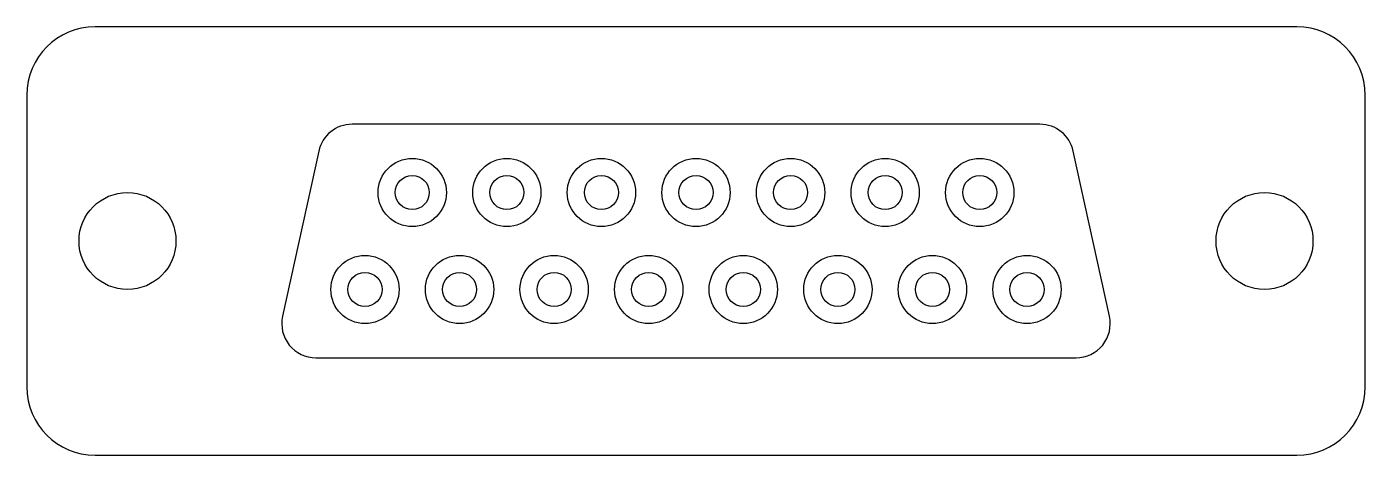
# Model space of a CAD drawing. Header units: millimetres. Extents: x 0 to 39.2, y 0 to 12.6.
import ezdxf

# ---------------------------------------------------------------- set-up
doc = ezdxf.new("R2010")
doc.units = ezdxf.units.MM
for name, color, linetype, lineweight in [('Body', 7, 'Continuous', 25), ('Cutout', 1, 'Continuous', 25), ('Mounting holes', 1, 'Continuous', 25), ('Pins', 5, 'Continuous', 25)]:
    doc.layers.add(name, color=color, linetype=linetype, lineweight=lineweight)

msp = doc.modelspace()

# ---------------------------------------------------------------- linework, layer by layer
at = {"layer": 'Body'}
for p, q in [((37.2, 12.55), (2, 12.55)), ((0, 10.55), (0, 2)), ((39.2, 2), (39.2, 10.55)), ((2, 0), (37.2, 0))]:
    msp.add_line(p, q, dxfattribs=at)
for centre, start, end in [((2, 10.55), 90, 180), ((37.2, 10.55), 0, 90), ((2, 2), 180, 270), ((37.2, 2), 270, 0)]:
    msp.add_arc(centre, 2, start, end, dxfattribs=at)
at = {"layer": 'Cutout'}
for p, q in [((29.671, 9.695), (9.529, 9.695)), ((8.553, 8.909), (7.491, 4.069)), ((31.709, 4.069), (30.647, 8.909)), ((8.468, 2.855), (30.732, 2.855))]:
    msp.add_line(p, q, dxfattribs=at)
for centre, start, end in [((9.529, 8.695), 90, 167.6309), ((29.671, 8.695), 12.3691, 90), ((8.468, 3.855), 167.6309, 270), ((30.732, 3.855), 270, 12.3691)]:
    msp.add_arc(centre, 1, start, end, dxfattribs=at)
at = {"layer": 'Mounting holes'}
for centre in [(2.95, 6.275), (36.25, 6.275)]:
    msp.add_circle(centre, 1.42, dxfattribs=at)
at = {"layer": 'Pins'}
for centre, radius in [((11.29, 7.695), 1), ((14.06, 7.695), 1), ((16.83, 7.695), 1), ((19.6, 7.695), 1), ((22.37, 7.695), 1), ((25.14, 7.695), 1), ((27.91, 7.695), 1), ((11.29, 7.695), 0.5), ((14.06, 7.695), 0.5), ((16.83, 7.695), 0.5), ((19.6, 7.695), 0.5), ((22.37, 7.695), 0.5), ((25.14, 7.695), 0.5), ((27.91, 7.695), 0.5), ((9.905, 4.855), 1), ((12.675, 4.855), 1), ((15.445, 4.855), 1), ((18.215, 4.855), 1), ((20.985, 4.855), 1), ((23.755, 4.855), 1), ((26.525, 4.855), 1), ((29.295, 4.855), 1), ((9.905, 4.855), 0.5), ((12.675, 4.855), 0.5), ((15.445, 4.855), 0.5), ((18.215, 4.855), 0.5), ((20.985, 4.855), 0.5), ((23.755, 4.855), 0.5), ((26.525, 4.855), 0.5), ((29.295, 4.855), 0.5)]:
    msp.add_circle(centre, radius, dxfattribs=at)

doc.saveas('drawing.dxf')
